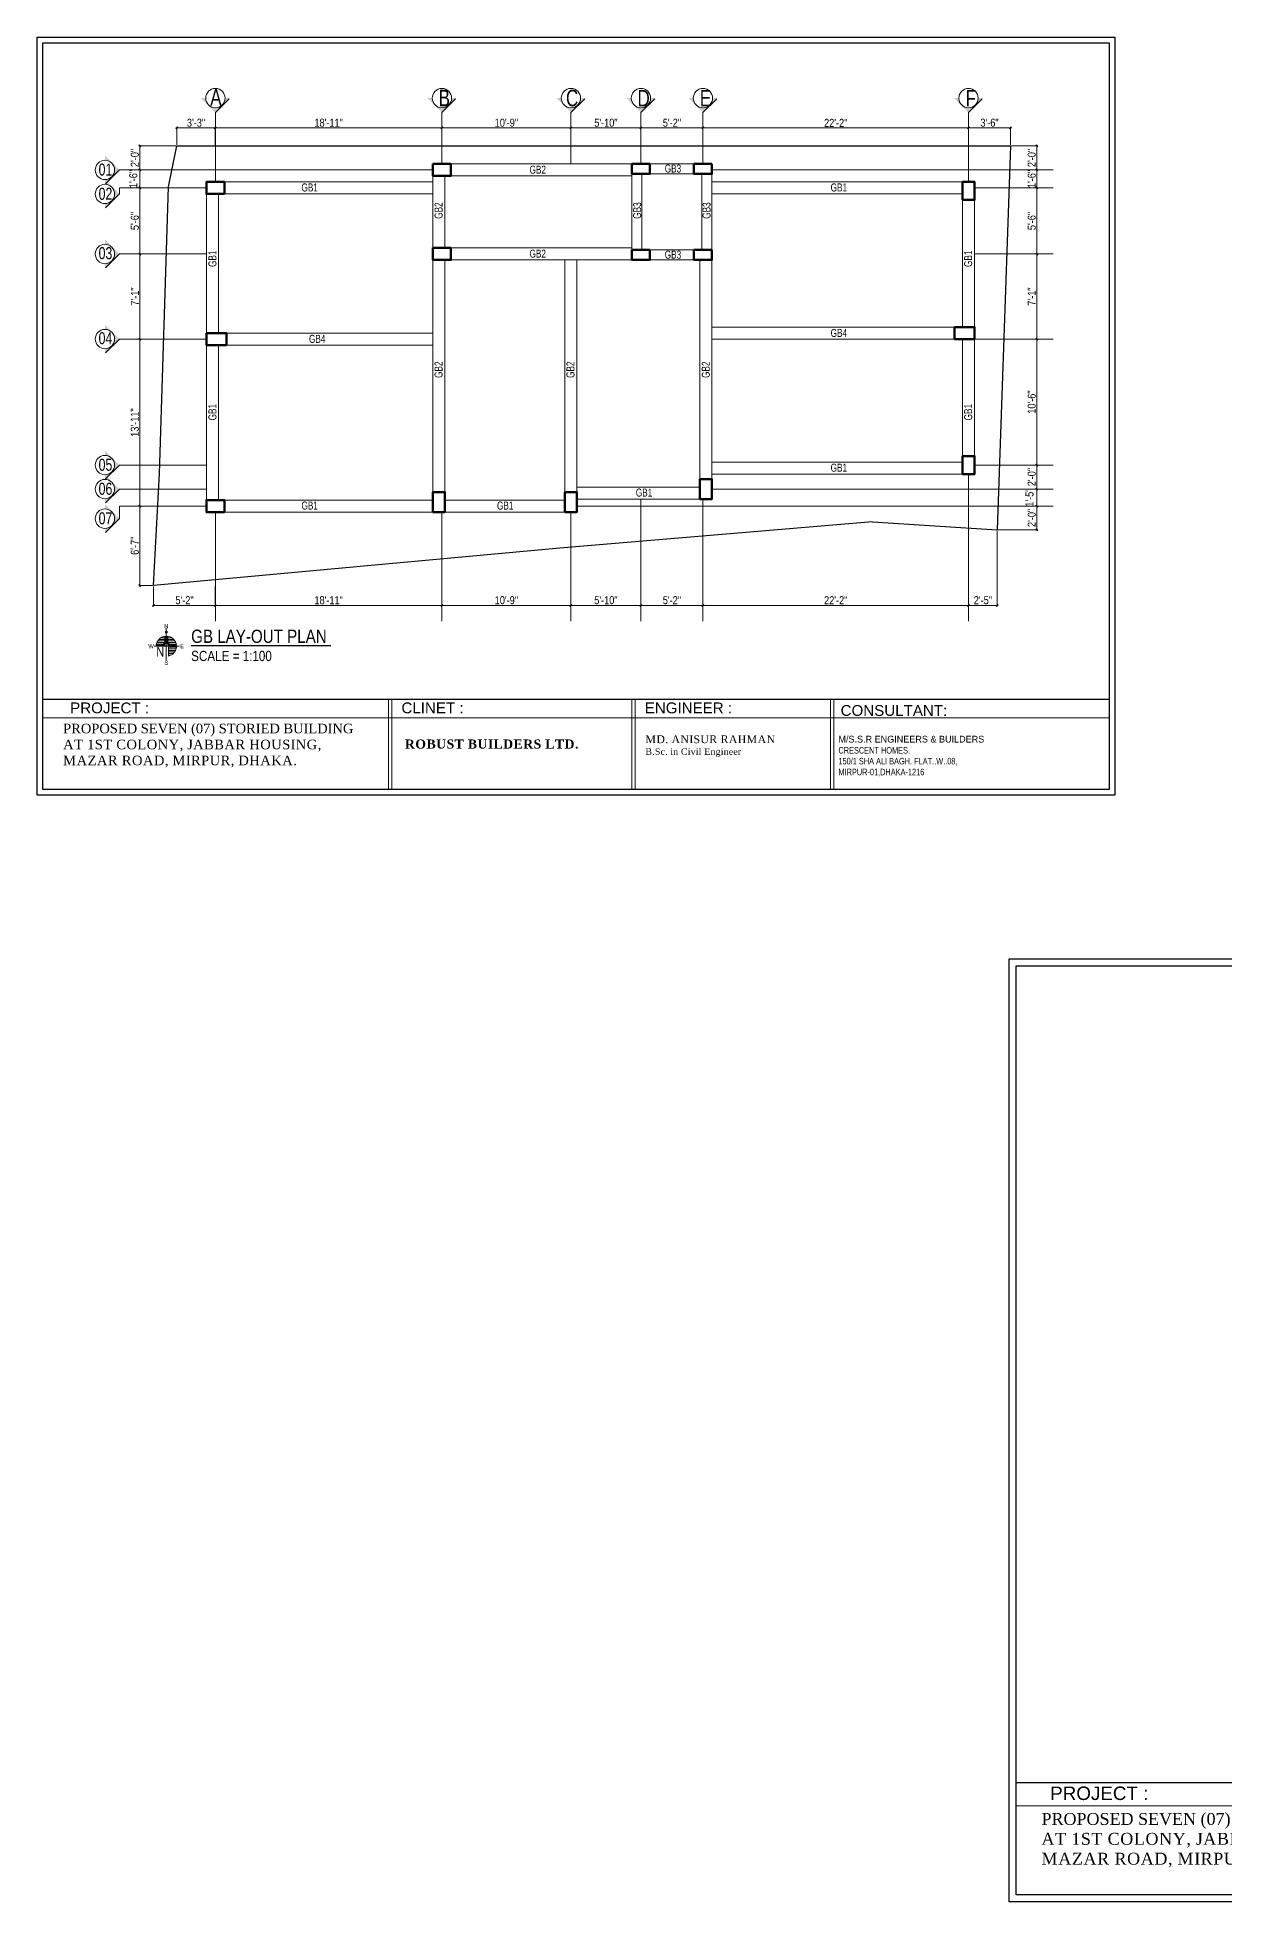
# Model space of a CAD drawing. Extents: x 52891 to 66536, y -48165 to -44533.
# Drawn here: x 59451 to 60638, y -48165 to -46301 of the extents above; entities that cross this region are included whole.
import ezdxf
from ezdxf.enums import TextEntityAlignment as Align

# ---------------------------------------------------------------- set-up
doc = ezdxf.new("R2010")
doc.units = 0
doc.header["$MEASUREMENT"] = 0
doc.header["$PDMODE"] = 3
doc.layers.get('DEFPOINTS').update_dxf_attribs({"lineweight": 13})
for name, color, linetype, lineweight in [('1-TEXT', 212, 'Continuous', 25), ('COLUMN-1', 1, 'Continuous', 50), ('DIMEN', 8, 'Continuous', 13), ('line', 7, 'Continuous', 15), ('NORTH_DER', 7, 'Continuous', 13), ('TEXT', 7, 'Continuous', 13), ('Text1', 7, 'Continuous', 13), ('WALL', 7, 'Continuous', 30)]:
    doc.layers.add(name, color=color, linetype=linetype, lineweight=lineweight)
doc.layers.add('Layer1', color=174, linetype='Continuous')
doc.layers.add('Line-05', color=210, linetype='Continuous')
doc.styles.add('Arial', font='arial.ttf')
doc.styles.add('Dimtext', font='ARIALN.TTF')
doc.styles.add('NEW', font='swissck.ttf')
doc.styles.add('ROMAN_SIMPLEX', font='swisscl.ttf')
doc.styles.get("Standard").update_dxf_attribs({"font": 'arial.ttf', "width": 0.6, "height": 6})
doc.styles.add('STYLE4', font='swissc.ttf')
doc.styles.add('style6', font='swisscl.ttf')
doc.dimstyles.new('Dim4', dxfattribs={"dimtxt": 8, "dimasz": 2, "dimexe": 1, "dimexo": 1, "dimgap": 1, "dimtad": 1, "dimdec": 0, "dimzin": 3, "dimdsep": 46, "dimlunit": 4, "dimtxsty": 'Dimtext', "dimblk": 'OBLIQUE', "dimcen": 2, "dimdle": 1, "dimclrd": 256, "dimclre": 256, "dimclrt": 3, "dimadec": 0, "dimazin": 1, "dimtm": 1e-09, "dimtfac": 1, "dimtdec": 0, "dimtofl": 0, "dimtmove": 2, "dimatfit": 3, "dimldrblk": 'OBLIQUE', "dimfxl": 6, "dimfrac": 2, "dimtolj": 1, "dimtzin": 0, "dimlwd": -1, "dimlwe": -1, "dimarcsym": 0})

# ---------------------------------------------------------------- blocks, each defined once
blk = doc.blocks.new('_Oblique')
at = {"layer": 'WALL', "color": 0, "lineweight": -2}
blk.add_line((-0.5, -0.5), (0.5, 0.5), dxfattribs=at)
blk = doc.blocks.new('*D1735')
at = {"layer": 'DEFPOINTS', "color": 0}
for p in [(59628.8, -46391.8), (59590.2, -46409.9), (59628.8, -46409.9)]:
    blk.add_point(p, dxfattribs=at)
at = {"layer": 'line'}
for p, q in [((59589.2, -46391.8), (59629.8, -46391.8)), ((59590.2, -46408.9), (59590.2, -46390.8)), ((59628.8, -46408.9), (59628.8, -46390.8))]:
    blk.add_line(p, q, dxfattribs=at)
at = {"layer": 'line', "xscale": 2, "yscale": 2, "zscale": 2, "rotation": 180}
blk.add_blockref('_Oblique', (59590.2, -46391.8), dxfattribs=at)
at = {"layer": 'line', "xscale": 2, "yscale": 2, "zscale": 2}
blk.add_blockref('_Oblique', (59628.8, -46391.8), dxfattribs=at)
at = {"layer": 'line', "color": 3, "insert": (59609.5, -46386.7), "char_height": 8, "attachment_point": 5, "style": 'Dimtext'}
blk.add_mtext('\\A1;3\'-3"', dxfattribs=at)
blk = doc.blocks.new('*D1736')
at = {"layer": 'DEFPOINTS', "color": 0}
for p in [(59855.3, -46391.8), (59628.8, -46409.9), (59855.3, -46409.9)]:
    blk.add_point(p, dxfattribs=at)
at = {"layer": 'line'}
for p, q in [((59627.8, -46391.8), (59856.3, -46391.8)), ((59628.8, -46408.9), (59628.8, -46390.8)), ((59855.3, -46408.9), (59855.3, -46390.8))]:
    blk.add_line(p, q, dxfattribs=at)
at = {"layer": 'line', "xscale": 2, "yscale": 2, "zscale": 2, "rotation": 180}
blk.add_blockref('_Oblique', (59628.8, -46391.8), dxfattribs=at)
at = {"layer": 'line', "xscale": 2, "yscale": 2, "zscale": 2}
blk.add_blockref('_Oblique', (59855.3, -46391.8), dxfattribs=at)
at = {"layer": 'line', "color": 3, "insert": (59742.1, -46386.7), "char_height": 8, "attachment_point": 5, "style": 'Dimtext'}
blk.add_mtext('\\A1;18\'-11"', dxfattribs=at)
blk = doc.blocks.new('*D1737')
at = {"layer": 'DEFPOINTS', "color": 0}
for p in [(59984.3, -46391.8), (59855.3, -46409.9), (59984.3, -46409.9)]:
    blk.add_point(p, dxfattribs=at)
at = {"layer": 'line'}
for p, q in [((59854.3, -46391.8), (59985.3, -46391.8)), ((59855.3, -46408.9), (59855.3, -46390.8)), ((59984.3, -46408.9), (59984.3, -46390.8))]:
    blk.add_line(p, q, dxfattribs=at)
at = {"layer": 'line', "xscale": 2, "yscale": 2, "zscale": 2, "rotation": 180}
blk.add_blockref('_Oblique', (59855.3, -46391.8), dxfattribs=at)
at = {"layer": 'line', "xscale": 2, "yscale": 2, "zscale": 2}
blk.add_blockref('_Oblique', (59984.3, -46391.8), dxfattribs=at)
at = {"layer": 'line', "color": 3, "insert": (59919.8, -46386.7), "char_height": 8, "attachment_point": 5, "style": 'Dimtext'}
blk.add_mtext('\\A1;10\'-9"', dxfattribs=at)
blk = doc.blocks.new('*D1738')
at = {"layer": 'DEFPOINTS', "color": 0}
for p in [(60054.3, -46391.8), (59984.3, -46409.9), (60054.3, -46409.9)]:
    blk.add_point(p, dxfattribs=at)
at = {"layer": 'line'}
for p, q in [((59983.3, -46391.8), (60055.3, -46391.8)), ((59984.3, -46408.9), (59984.3, -46390.8)), ((60054.3, -46408.9), (60054.3, -46390.8))]:
    blk.add_line(p, q, dxfattribs=at)
at = {"layer": 'line', "xscale": 2, "yscale": 2, "zscale": 2, "rotation": 180}
blk.add_blockref('_Oblique', (59984.3, -46391.8), dxfattribs=at)
at = {"layer": 'line', "xscale": 2, "yscale": 2, "zscale": 2}
blk.add_blockref('_Oblique', (60054.3, -46391.8), dxfattribs=at)
at = {"layer": 'line', "color": 3, "insert": (60019.3, -46386.7), "char_height": 8, "attachment_point": 5, "style": 'Dimtext'}
blk.add_mtext('\\A1;5\'-10"', dxfattribs=at)
blk = doc.blocks.new('*D1739')
at = {"layer": 'DEFPOINTS', "color": 0}
for p in [(60116.3, -46391.8), (60054.3, -46409.9), (60116.3, -46409.9)]:
    blk.add_point(p, dxfattribs=at)
at = {"layer": 'line'}
for p, q in [((60053.3, -46391.8), (60117.3, -46391.8)), ((60054.3, -46408.9), (60054.3, -46390.8)), ((60116.3, -46408.9), (60116.3, -46390.8))]:
    blk.add_line(p, q, dxfattribs=at)
at = {"layer": 'line', "xscale": 2, "yscale": 2, "zscale": 2, "rotation": 180}
blk.add_blockref('_Oblique', (60054.3, -46391.8), dxfattribs=at)
at = {"layer": 'line', "xscale": 2, "yscale": 2, "zscale": 2}
blk.add_blockref('_Oblique', (60116.3, -46391.8), dxfattribs=at)
at = {"layer": 'line', "color": 3, "insert": (60085.3, -46386.7), "char_height": 8, "attachment_point": 5, "style": 'Dimtext'}
blk.add_mtext('\\A1;5\'-2"', dxfattribs=at)
blk = doc.blocks.new('*D1740')
at = {"layer": 'DEFPOINTS', "color": 0}
for p in [(60381.8, -46391.8), (60116.3, -46409.9), (60381.8, -46409.9)]:
    blk.add_point(p, dxfattribs=at)
at = {"layer": 'line'}
for p, q in [((60115.3, -46391.8), (60382.8, -46391.8)), ((60116.3, -46408.9), (60116.3, -46390.8)), ((60381.8, -46408.9), (60381.8, -46390.8))]:
    blk.add_line(p, q, dxfattribs=at)
at = {"layer": 'line', "xscale": 2, "yscale": 2, "zscale": 2, "rotation": 180}
blk.add_blockref('_Oblique', (60116.3, -46391.8), dxfattribs=at)
at = {"layer": 'line', "xscale": 2, "yscale": 2, "zscale": 2}
blk.add_blockref('_Oblique', (60381.8, -46391.8), dxfattribs=at)
at = {"layer": 'line', "color": 3, "insert": (60249.1, -46386.8), "char_height": 8, "attachment_point": 5, "style": 'Dimtext'}
blk.add_mtext('\\A1;22\'-2"', dxfattribs=at)
blk = doc.blocks.new('*D1741')
at = {"layer": 'DEFPOINTS', "color": 0}
for p in [(60423.8, -46391.8), (60381.8, -46409.9), (60423.8, -46409.9)]:
    blk.add_point(p, dxfattribs=at)
at = {"layer": 'line'}
for p, q in [((60380.8, -46391.8), (60424.8, -46391.8)), ((60381.8, -46408.9), (60381.8, -46390.8)), ((60423.8, -46408.9), (60423.8, -46390.8))]:
    blk.add_line(p, q, dxfattribs=at)
at = {"layer": 'line', "xscale": 2, "yscale": 2, "zscale": 2, "rotation": 180}
blk.add_blockref('_Oblique', (60381.8, -46391.8), dxfattribs=at)
at = {"layer": 'line', "xscale": 2, "yscale": 2, "zscale": 2}
blk.add_blockref('_Oblique', (60423.8, -46391.8), dxfattribs=at)
at = {"layer": 'line', "color": 3, "insert": (60402.8, -46386.7), "char_height": 8, "attachment_point": 5, "style": 'Dimtext'}
blk.add_mtext('\\A1;3\'-6"', dxfattribs=at)
blk = doc.blocks.new('*D1742')
at = {"layer": 'DEFPOINTS', "color": 0}
for p in [(59590.2, -46409.9), (59553.4, -46433.9), (59590.2, -46433.9)]:
    blk.add_point(p, dxfattribs=at)
at = {"layer": 'line'}
for p, q in [((59589.2, -46409.9), (59552.4, -46409.9)), ((59553.4, -46408.9), (59553.4, -46434.9)), ((59589.2, -46433.9), (59552.4, -46433.9))]:
    blk.add_line(p, q, dxfattribs=at)
at = {"layer": 'line', "xscale": 2, "yscale": 2, "zscale": 2}
for p, rotation in [((59553.4, -46409.9), 90), ((59553.4, -46433.9), 270)]:
    blk.add_blockref('_Oblique', p, dxfattribs=dict(at, rotation=rotation))
at = {"layer": 'line', "color": 3, "insert": (59548.3, -46421.9), "char_height": 8, "attachment_point": 5, "rotation": 90, "style": 'Dimtext'}
blk.add_mtext('\\A1;2\'-0"', dxfattribs=at)
blk = doc.blocks.new('*D1743')
at = {"layer": 'DEFPOINTS', "color": 0}
for p in [(59590.2, -46433.9), (59553.4, -46451.9), (59553.4, -46451.9)]:
    blk.add_point(p, dxfattribs=at)
at = {"layer": 'line'}
for p, q in [((59589.2, -46433.9), (59552.4, -46433.9)), ((59553.4, -46432.9), (59553.4, -46452.9))]:
    blk.add_line(p, q, dxfattribs=at)
at = {"layer": 'line', "xscale": 2, "yscale": 2, "zscale": 2}
for p, rotation in [((59553.4, -46433.9), 90), ((59553.4, -46451.9), 270)]:
    blk.add_blockref('_Oblique', p, dxfattribs=dict(at, rotation=rotation))
at = {"layer": 'line', "color": 3, "insert": (59546.8, -46442.9), "char_height": 8, "attachment_point": 5, "rotation": 90, "style": 'Dimtext'}
blk.add_mtext('\\A1;1\'-6"', dxfattribs=at)
blk = doc.blocks.new('*D1744')
at = {"layer": 'DEFPOINTS', "color": 0}
for p in [(59553.4, -46451.9), (59553.4, -46517.9), (59553.4, -46517.9)]:
    blk.add_point(p, dxfattribs=at)
at = {"layer": 'line'}
blk.add_line((59553.4, -46450.9), (59553.4, -46518.9), dxfattribs=at)
at = {"layer": 'line', "xscale": 2, "yscale": 2, "zscale": 2}
for p, rotation in [((59553.4, -46451.9), 90), ((59553.4, -46517.9), 270)]:
    blk.add_blockref('_Oblique', p, dxfattribs=dict(at, rotation=rotation))
at = {"layer": 'line', "color": 3, "insert": (59548.3, -46484.9), "char_height": 8, "attachment_point": 5, "rotation": 90, "style": 'Dimtext'}
blk.add_mtext('\\A1;5\'-6"', dxfattribs=at)
blk = doc.blocks.new('*D1745')
at = {"layer": 'DEFPOINTS', "color": 0}
for p in [(59553.4, -46517.9), (59553.4, -46602.9), (59553.4, -46602.9)]:
    blk.add_point(p, dxfattribs=at)
at = {"layer": 'line'}
blk.add_line((59553.4, -46516.9), (59553.4, -46603.9), dxfattribs=at)
at = {"layer": 'line', "xscale": 2, "yscale": 2, "zscale": 2}
for p, rotation in [((59553.4, -46517.9), 90), ((59553.4, -46602.9), 270)]:
    blk.add_blockref('_Oblique', p, dxfattribs=dict(at, rotation=rotation))
at = {"layer": 'line', "color": 3, "insert": (59548.4, -46560.4), "char_height": 8, "attachment_point": 5, "rotation": 90, "style": 'Dimtext'}
blk.add_mtext('\\A1;7\'-1"', dxfattribs=at)
blk = doc.blocks.new('*D1746')
at = {"layer": 'DEFPOINTS', "color": 0}
for p in [(59553.4, -46602.9), (59553.4, -46769.9), (59571.3, -46769.9)]:
    blk.add_point(p, dxfattribs=at)
at = {"layer": 'line'}
for p, q in [((59553.4, -46601.9), (59553.4, -46770.9)), ((59570.3, -46769.9), (59552.4, -46769.9))]:
    blk.add_line(p, q, dxfattribs=at)
at = {"layer": 'line', "xscale": 2, "yscale": 2, "zscale": 2}
for p, rotation in [((59553.4, -46602.9), 90), ((59553.4, -46769.9), 270)]:
    blk.add_blockref('_Oblique', p, dxfattribs=dict(at, rotation=rotation))
at = {"layer": 'line', "color": 3, "insert": (59548.3, -46686.4), "char_height": 8, "attachment_point": 5, "rotation": 90, "style": 'Dimtext'}
blk.add_mtext('\\A1;13\'-11"', dxfattribs=at)
blk = doc.blocks.new('*D1747')
at = {"layer": 'DEFPOINTS', "color": 0}
for p in [(59571.3, -46769.9), (59553.4, -46849.1), (59567.1, -46849.1)]:
    blk.add_point(p, dxfattribs=at)
at = {"layer": 'line'}
for p, q in [((59570.3, -46769.9), (59552.4, -46769.9)), ((59553.4, -46768.9), (59553.4, -46850.1)), ((59566.1, -46849.1), (59552.4, -46849.1))]:
    blk.add_line(p, q, dxfattribs=at)
at = {"layer": 'line', "xscale": 2, "yscale": 2, "zscale": 2}
for p, rotation in [((59553.4, -46769.9), 90), ((59553.4, -46849.1), 270)]:
    blk.add_blockref('_Oblique', p, dxfattribs=dict(at, rotation=rotation))
at = {"layer": 'line', "color": 3, "insert": (59548.3, -46809.5), "char_height": 8, "attachment_point": 5, "rotation": 90, "style": 'Dimtext'}
blk.add_mtext('\\A1;6\'-7"', dxfattribs=at)
blk = doc.blocks.new('*D1748')
at = {"layer": 'DEFPOINTS', "color": 0}
for p in [(59567.1, -46849.1), (59628.8, -46849.1), (59628.8, -46869.1)]:
    blk.add_point(p, dxfattribs=at)
at = {"layer": 'line'}
for p, q in [((59567.1, -46850.1), (59567.1, -46870.1)), ((59628.8, -46850.1), (59628.8, -46870.1)), ((59566.1, -46869.1), (59629.8, -46869.1))]:
    blk.add_line(p, q, dxfattribs=at)
at = {"layer": 'line', "xscale": 2, "yscale": 2, "zscale": 2, "rotation": 180}
blk.add_blockref('_Oblique', (59567.1, -46869.1), dxfattribs=at)
at = {"layer": 'line', "xscale": 2, "yscale": 2, "zscale": 2}
blk.add_blockref('_Oblique', (59628.8, -46869.1), dxfattribs=at)
at = {"layer": 'line', "color": 3, "insert": (59598, -46864), "char_height": 8, "attachment_point": 5, "style": 'Dimtext'}
blk.add_mtext('\\A1;5\'-2"', dxfattribs=at)
blk = doc.blocks.new('*D1749')
at = {"layer": 'DEFPOINTS', "color": 0}
for p in [(59628.8, -46849.1), (59855.3, -46869.1), (59855.3, -46869.1)]:
    blk.add_point(p, dxfattribs=at)
at = {"layer": 'line'}
for p, q in [((59628.8, -46850.1), (59628.8, -46870.1)), ((59627.8, -46869.1), (59856.3, -46869.1))]:
    blk.add_line(p, q, dxfattribs=at)
at = {"layer": 'line', "xscale": 2, "yscale": 2, "zscale": 2, "rotation": 180}
blk.add_blockref('_Oblique', (59628.8, -46869.1), dxfattribs=at)
at = {"layer": 'line', "xscale": 2, "yscale": 2, "zscale": 2}
blk.add_blockref('_Oblique', (59855.3, -46869.1), dxfattribs=at)
at = {"layer": 'line', "color": 3, "insert": (59742.1, -46864), "char_height": 8, "attachment_point": 5, "style": 'Dimtext'}
blk.add_mtext('\\A1;18\'-11"', dxfattribs=at)
blk = doc.blocks.new('*D1750')
at = {"layer": 'DEFPOINTS', "color": 0}
for p in [(59855.3, -46869.1), (59984.3, -46869.1), (59984.3, -46869.1)]:
    blk.add_point(p, dxfattribs=at)
at = {"layer": 'line'}
blk.add_line((59854.3, -46869.1), (59985.3, -46869.1), dxfattribs=at)
at = {"layer": 'line', "xscale": 2, "yscale": 2, "zscale": 2, "rotation": 180}
blk.add_blockref('_Oblique', (59855.3, -46869.1), dxfattribs=at)
at = {"layer": 'line', "xscale": 2, "yscale": 2, "zscale": 2}
blk.add_blockref('_Oblique', (59984.3, -46869.1), dxfattribs=at)
at = {"layer": 'line', "color": 3, "insert": (59919.8, -46864), "char_height": 8, "attachment_point": 5, "style": 'Dimtext'}
blk.add_mtext('\\A1;10\'-9"', dxfattribs=at)
blk = doc.blocks.new('*D1751')
at = {"layer": 'DEFPOINTS', "color": 0}
for p in [(59984.3, -46869.1), (60054.3, -46869.1), (60054.3, -46869.1)]:
    blk.add_point(p, dxfattribs=at)
at = {"layer": 'line'}
blk.add_line((59983.3, -46869.1), (60055.3, -46869.1), dxfattribs=at)
at = {"layer": 'line', "xscale": 2, "yscale": 2, "zscale": 2, "rotation": 180}
blk.add_blockref('_Oblique', (59984.3, -46869.1), dxfattribs=at)
at = {"layer": 'line', "xscale": 2, "yscale": 2, "zscale": 2}
blk.add_blockref('_Oblique', (60054.3, -46869.1), dxfattribs=at)
at = {"layer": 'line', "color": 3, "insert": (60019.3, -46864), "char_height": 8, "attachment_point": 5, "style": 'Dimtext'}
blk.add_mtext('\\A1;5\'-10"', dxfattribs=at)
blk = doc.blocks.new('*D1752')
at = {"layer": 'DEFPOINTS', "color": 0}
for p in [(60054.3, -46869.1), (60116.3, -46869.1), (60116.3, -46869.1)]:
    blk.add_point(p, dxfattribs=at)
at = {"layer": 'line'}
blk.add_line((60053.3, -46869.1), (60117.3, -46869.1), dxfattribs=at)
at = {"layer": 'line', "xscale": 2, "yscale": 2, "zscale": 2, "rotation": 180}
blk.add_blockref('_Oblique', (60054.3, -46869.1), dxfattribs=at)
at = {"layer": 'line', "xscale": 2, "yscale": 2, "zscale": 2}
blk.add_blockref('_Oblique', (60116.3, -46869.1), dxfattribs=at)
at = {"layer": 'line', "color": 3, "insert": (60085.3, -46864), "char_height": 8, "attachment_point": 5, "style": 'Dimtext'}
blk.add_mtext('\\A1;5\'-2"', dxfattribs=at)
blk = doc.blocks.new('*D1753')
at = {"layer": 'DEFPOINTS', "color": 0}
for p in [(60116.3, -46869.1), (60381.8, -46869.1), (60381.8, -46869.1)]:
    blk.add_point(p, dxfattribs=at)
at = {"layer": 'line'}
blk.add_line((60115.3, -46869.1), (60382.8, -46869.1), dxfattribs=at)
at = {"layer": 'line', "xscale": 2, "yscale": 2, "zscale": 2, "rotation": 180}
blk.add_blockref('_Oblique', (60116.3, -46869.1), dxfattribs=at)
at = {"layer": 'line', "xscale": 2, "yscale": 2, "zscale": 2}
blk.add_blockref('_Oblique', (60381.8, -46869.1), dxfattribs=at)
at = {"layer": 'line', "color": 3, "insert": (60249.1, -46864), "char_height": 8, "attachment_point": 5, "style": 'Dimtext'}
blk.add_mtext('\\A1;22\'-2"', dxfattribs=at)
blk = doc.blocks.new('*D1754')
at = {"layer": 'DEFPOINTS', "color": 0}
for p in [(60410.6, -46793.6), (60381.8, -46869.1), (60410.6, -46869.1)]:
    blk.add_point(p, dxfattribs=at)
at = {"layer": 'line'}
for p, q in [((60410.6, -46794.6), (60410.6, -46870.1)), ((60380.8, -46869.1), (60411.6, -46869.1))]:
    blk.add_line(p, q, dxfattribs=at)
at = {"layer": 'line', "xscale": 2, "yscale": 2, "zscale": 2, "rotation": 180}
blk.add_blockref('_Oblique', (60381.8, -46869.1), dxfattribs=at)
at = {"layer": 'line', "xscale": 2, "yscale": 2, "zscale": 2}
blk.add_blockref('_Oblique', (60410.6, -46869.1), dxfattribs=at)
at = {"layer": 'line', "color": 3, "insert": (60396.2, -46864), "char_height": 8, "attachment_point": 5, "style": 'Dimtext'}
blk.add_mtext('\\A1;2\'-5"', dxfattribs=at)
blk = doc.blocks.new('*D1755')
at = {"layer": 'DEFPOINTS', "color": 0}
for p in [(60423.8, -46409.9), (60423.8, -46433.9), (60450.1, -46433.9)]:
    blk.add_point(p, dxfattribs=at)
at = {"layer": 'line'}
for p, q in [((60424.8, -46409.9), (60451.1, -46409.9)), ((60450.1, -46408.9), (60450.1, -46434.9)), ((60424.8, -46433.9), (60451.1, -46433.9))]:
    blk.add_line(p, q, dxfattribs=at)
at = {"layer": 'line', "xscale": 2, "yscale": 2, "zscale": 2}
for p, rotation in [((60450.1, -46409.9), 90), ((60450.1, -46433.9), 270)]:
    blk.add_blockref('_Oblique', p, dxfattribs=dict(at, rotation=rotation))
at = {"layer": 'line', "color": 3, "insert": (60445, -46421.9), "char_height": 8, "attachment_point": 5, "rotation": 90, "style": 'Dimtext'}
blk.add_mtext('\\A1;2\'-0"', dxfattribs=at)
blk = doc.blocks.new('*D1756')
at = {"layer": 'DEFPOINTS', "color": 0}
for p in [(60423.8, -46433.9), (60450.1, -46451.9), (60450.1, -46451.9)]:
    blk.add_point(p, dxfattribs=at)
at = {"layer": 'line'}
for p, q in [((60424.8, -46433.9), (60451.1, -46433.9)), ((60450.1, -46432.9), (60450.1, -46452.9))]:
    blk.add_line(p, q, dxfattribs=at)
at = {"layer": 'line', "xscale": 2, "yscale": 2, "zscale": 2}
for p, rotation in [((60450.1, -46433.9), 90), ((60450.1, -46451.9), 270)]:
    blk.add_blockref('_Oblique', p, dxfattribs=dict(at, rotation=rotation))
at = {"layer": 'line', "color": 3, "insert": (60445, -46442.9), "char_height": 8, "attachment_point": 5, "rotation": 90, "style": 'Dimtext'}
blk.add_mtext('\\A1;1\'-6"', dxfattribs=at)
blk = doc.blocks.new('*D1757')
at = {"layer": 'DEFPOINTS', "color": 0}
for p in [(60450.1, -46451.9), (60450.1, -46517.9), (60450.1, -46517.9)]:
    blk.add_point(p, dxfattribs=at)
at = {"layer": 'line'}
blk.add_line((60450.1, -46450.9), (60450.1, -46518.9), dxfattribs=at)
at = {"layer": 'line', "xscale": 2, "yscale": 2, "zscale": 2}
for p, rotation in [((60450.1, -46451.9), 90), ((60450.1, -46517.9), 270)]:
    blk.add_blockref('_Oblique', p, dxfattribs=dict(at, rotation=rotation))
at = {"layer": 'line', "color": 3, "insert": (60445, -46484.9), "char_height": 8, "attachment_point": 5, "rotation": 90, "style": 'Dimtext'}
blk.add_mtext('\\A1;5\'-6"', dxfattribs=at)
blk = doc.blocks.new('*D1758')
at = {"layer": 'DEFPOINTS', "color": 0}
for p in [(60450.1, -46517.9), (60450.1, -46602.9), (60450.1, -46602.9)]:
    blk.add_point(p, dxfattribs=at)
at = {"layer": 'line'}
blk.add_line((60450.1, -46516.9), (60450.1, -46603.9), dxfattribs=at)
at = {"layer": 'line', "xscale": 2, "yscale": 2, "zscale": 2}
for p, rotation in [((60450.1, -46517.9), 90), ((60450.1, -46602.9), 270)]:
    blk.add_blockref('_Oblique', p, dxfattribs=dict(at, rotation=rotation))
at = {"layer": 'line', "color": 3, "insert": (60445, -46560.4), "char_height": 8, "attachment_point": 5, "rotation": 90, "style": 'Dimtext'}
blk.add_mtext('\\A1;7\'-1"', dxfattribs=at)
blk = doc.blocks.new('*D1759')
at = {"layer": 'DEFPOINTS', "color": 0}
for p in [(60450.1, -46602.9), (60450.1, -46728.9), (60450.1, -46728.9)]:
    blk.add_point(p, dxfattribs=at)
at = {"layer": 'line'}
blk.add_line((60450.1, -46601.9), (60450.1, -46729.9), dxfattribs=at)
at = {"layer": 'line', "xscale": 2, "yscale": 2, "zscale": 2}
for p, rotation in [((60450.1, -46602.9), 90), ((60450.1, -46728.9), 270)]:
    blk.add_blockref('_Oblique', p, dxfattribs=dict(at, rotation=rotation))
at = {"layer": 'line', "color": 3, "insert": (60445, -46665.9), "char_height": 8, "attachment_point": 5, "rotation": 90, "style": 'Dimtext'}
blk.add_mtext('\\A1;10\'-6"', dxfattribs=at)
blk = doc.blocks.new('*D1760')
at = {"layer": 'DEFPOINTS', "color": 0}
for p in [(60450.1, -46728.9), (60450.1, -46752.9), (60450.1, -46752.9)]:
    blk.add_point(p, dxfattribs=at)
at = {"layer": 'line'}
blk.add_line((60450.1, -46727.9), (60450.1, -46753.9), dxfattribs=at)
at = {"layer": 'line', "xscale": 2, "yscale": 2, "zscale": 2}
for p, rotation in [((60450.1, -46728.9), 90), ((60450.1, -46752.9), 270)]:
    blk.add_blockref('_Oblique', p, dxfattribs=dict(at, rotation=rotation))
at = {"layer": 'line', "color": 3, "insert": (60445, -46740.9), "char_height": 8, "attachment_point": 5, "rotation": 90, "style": 'Dimtext'}
blk.add_mtext('\\A1;2\'-0"', dxfattribs=at)
blk = doc.blocks.new('*D1761')
at = {"layer": 'DEFPOINTS', "color": 0}
for p in [(60450.1, -46752.9), (60450.1, -46769.9), (60450.1, -46769.9)]:
    blk.add_point(p, dxfattribs=at)
at = {"layer": 'line'}
blk.add_line((60450.1, -46751.9), (60450.1, -46770.9), dxfattribs=at)
at = {"layer": 'line', "xscale": 2, "yscale": 2, "zscale": 2}
for p, rotation in [((60450.1, -46752.9), 90), ((60450.1, -46769.9), 270)]:
    blk.add_blockref('_Oblique', p, dxfattribs=dict(at, rotation=rotation))
at = {"layer": 'line', "color": 3, "insert": (60442.8, -46761.4), "char_height": 8, "attachment_point": 5, "rotation": 90, "style": 'Dimtext'}
blk.add_mtext('\\A1;1\'-5"', dxfattribs=at)
blk = doc.blocks.new('*D1762')
at = {"layer": 'DEFPOINTS', "color": 0}
for p in [(60450.1, -46769.9), (60410.6, -46793.6), (60450.1, -46793.6)]:
    blk.add_point(p, dxfattribs=at)
at = {"layer": 'line'}
for p, q in [((60450.1, -46768.9), (60450.1, -46794.6)), ((60411.6, -46793.6), (60451.1, -46793.6))]:
    blk.add_line(p, q, dxfattribs=at)
at = {"layer": 'line', "xscale": 2, "yscale": 2, "zscale": 2}
for p, rotation in [((60450.1, -46769.9), 90), ((60450.1, -46793.6), 270)]:
    blk.add_blockref('_Oblique', p, dxfattribs=dict(at, rotation=rotation))
at = {"layer": 'line', "color": 3, "insert": (60445, -46781.7), "char_height": 8, "attachment_point": 5, "rotation": 90, "style": 'Dimtext'}
blk.add_mtext('\\A1;2\'-0"', dxfattribs=at)
blk = doc.blocks.new('L')
at = {"layer": 'Layer1', "color": 0}
blk.add_line((0, 65.6), (-777.9, 65.6), dxfattribs=at)
at = {"layer": 'Layer1', "color": 4}
blk.add_lwpolyline([(-782, 548.6), (4.1, 548.6), (4.1, -4.1), (-782, -4.1)], close=True, dxfattribs=at)
at = {"layer": 'Layer1', "color": 1}
blk.add_lwpolyline([(-777.9, 544.5), (0, 544.5), (0, 0), (-777.9, 0)], close=True, dxfattribs=at)
at = {"layer": 'TEXT', "color": 0}
for p, q in [((0, 65.6), (-777.9, 65.6)), ((-525.7, 0.3), (-525.7, 65.6)), ((-523.4, 0.3), (-523.4, 65.6)), ((-348.2, 0.3), (-348.2, 65.6)), ((-345.9, 0.3), (-345.9, 65.6)), ((-203.2, 0.3), (-203.2, 65.6)), ((-200.8, 0.3), (-200.8, 65.6)), ((-777.9, 52.1), (0, 52.1))]:
    blk.add_line(p, q, dxfattribs=at)
at = {"layer": 'TEXT', "color": 4, "lineweight": 13, "char_height": 7.89, "attachment_point": 1, "style": 'Arial'}
for s, insert in [('PROJECT :', (-758, 63.4)), ('CLINET :', (-516.3, 63.4)), ('ENGINEER :', (-338.8, 63.4))]:
    blk.add_mtext(s, dxfattribs=dict(at, insert=insert))
at = {"layer": 'TEXT', "color": 4, "lineweight": 13, "insert": (-195.9, 61.5), "char_height": 7.894, "attachment_point": 1, "line_spacing_factor": 1.5, "style": 'Arial'}
blk.add_mtext('CONSULTANT:', dxfattribs=at)
at = {"layer": 'TEXT', "color": 3, "lineweight": 13, "attachment_point": 1, "style": 'Arial'}
for s, insert, char_height, width in [('\\pt139.4;{\\fTimes New Roman|b1|i0|c0|p18;\\T1.05;\\C5;ROBUST BUILDERS LTD.}', (-513.8, 36.4), 6.64, 133.245), ('{\\fTimes New Roman|b0|i0|c0|p18;\\T1.05;MD. ANISUR RAHMAN\\P\\H0.8344x;B.Sc. in Civil Engineer}', (-338.3, 39.4), 5.683, 108.386)]:
    blk.add_mtext(s, dxfattribs=dict(at, insert=insert, char_height=char_height, width=width))
at = {"layer": 'TEXT', "color": 4, "insert": (-197.5, 39.1), "char_height": 4.8928, "attachment_point": 1, "style": 'Arial'}
blk.add_mtext('\\pt1.131;{\\fBankGothic Lt BT|b0|i0|c0|p34;\\H1.009x;\\C96;M/S.S.R ENGINEERS & BUILDERS\\fSwis721 LtCn BT|b0|i0|c0|p34;\\H0.6676x;\\C1;\\P\\H1.439x;\\C5;CRESCENT HOMES.\\P150/1 SHA ALI BAGH. FLAT..W..08,\\PMIRPUR-01,DHAKA-1216}', dxfattribs=at)
at = {"layer": 'WALL', "color": 4, "linetype": 'ByBlock', "lineweight": 25, "insert": (-763.1, 47.9), "char_height": 6.99, "width": 217.699, "attachment_point": 1}
blk.add_mtext('{\\fTimes New Roman|b0|i0|c0|p18;\\W1;\\C144;PROPOSED SEVEN (07) STORIED BUILDING\\P\\T1.05;AT 1ST COLONY, JABBAR HOUSING, MAZAR ROAD, MIRPUR, DHAKA.}', dxfattribs=at)

msp = doc.modelspace()

# ---------------------------------------------------------------- hatches: boundary and pattern name
at = {"layer": 'line', "linetype": 'Continuous', "ltscale": 10}
h = msp.add_hatch(color=7, dxfattribs=at)
h.paths.add_polyline_path([(59628.84, -46376.46), (59628.84, -46371.71, 0.4142136), (59638.51, -46362.04), (59643.26, -46362.04)])
h.paths.add_polyline_path([(59628.84, -46376.46), (59614.42, -46362.04), (59619.17, -46362.04, 0.4142136), (59628.84, -46371.71)])
h = msp.add_hatch(color=7, dxfattribs=at)
h.paths.add_polyline_path([(59855.34, -46376.46), (59855.34, -46371.71, 0.4142136), (59865.01, -46362.04), (59869.76, -46362.04)])
h.paths.add_polyline_path([(59855.34, -46376.46), (59840.92, -46362.04), (59845.67, -46362.04, 0.4142136), (59855.34, -46371.71)])
h = msp.add_hatch(color=7, dxfattribs=at)
h.paths.add_polyline_path([(59984.34, -46376.46), (59984.34, -46371.71, 0.4142136), (59994.01, -46362.04), (59998.76, -46362.04)])
h.paths.add_polyline_path([(59984.34, -46376.46), (59969.92, -46362.04), (59974.67, -46362.04, 0.4142136), (59984.34, -46371.71)])
h = msp.add_hatch(color=7, dxfattribs=at)
h.paths.add_polyline_path([(60054.34, -46376.46), (60054.34, -46371.71, 0.4142136), (60064.01, -46362.04), (60068.76, -46362.04)])
h.paths.add_polyline_path([(60054.34, -46376.46), (60039.92, -46362.04), (60044.67, -46362.04, 0.4142136), (60054.34, -46371.71)])
h = msp.add_hatch(color=7, dxfattribs=at)
h.paths.add_polyline_path([(60116.34, -46376.46), (60116.34, -46371.71, 0.4142136), (60126.01, -46362.04), (60130.76, -46362.04)])
h.paths.add_polyline_path([(60116.34, -46376.46), (60101.92, -46362.04), (60106.67, -46362.04, 0.4142136), (60116.34, -46371.71)])
h = msp.add_hatch(color=7, dxfattribs=at)
h.paths.add_polyline_path([(60381.84, -46376.46), (60381.84, -46371.71, 0.4142136), (60391.51, -46362.04), (60396.26, -46362.04)])
h.paths.add_polyline_path([(60381.84, -46376.46), (60367.42, -46362.04), (60372.17, -46362.04, 0.4142136), (60381.84, -46371.71)])
h = msp.add_hatch(color=7, dxfattribs=at)
h.paths.add_polyline_path([(59532.83, -46433.88), (59528.08, -46433.88, -0.4142136), (59518.41, -46443.56), (59518.41, -46448.3)])
h.paths.add_polyline_path([(59532.83, -46433.88), (59518.41, -46419.46), (59518.41, -46424.21, -0.4142136), (59528.08, -46433.88)])
h = msp.add_hatch(color=7, dxfattribs=at)
h.paths.add_polyline_path([(59532.83, -46457.88), (59528.08, -46457.88, -0.4142136), (59518.41, -46467.56), (59518.41, -46472.3)])
h.paths.add_polyline_path([(59532.83, -46457.88), (59518.41, -46443.46), (59518.41, -46448.21, -0.4142136), (59528.08, -46457.88)])
h = msp.add_hatch(color=7, dxfattribs=at)
h.paths.add_polyline_path([(59532.83, -46517.88), (59528.08, -46517.88, -0.4142136), (59518.41, -46527.56), (59518.41, -46532.3)])
h.paths.add_polyline_path([(59532.83, -46517.88), (59518.41, -46503.46), (59518.41, -46508.21, -0.4142136), (59528.08, -46517.88)])
h = msp.add_hatch(color=7, dxfattribs=at)
h.paths.add_polyline_path([(59532.83, -46602.88), (59528.08, -46602.88, -0.4142136), (59518.41, -46612.56), (59518.41, -46617.3)])
h.paths.add_polyline_path([(59532.83, -46602.88), (59518.41, -46588.46), (59518.41, -46593.21, -0.4142136), (59528.08, -46602.88)])
h = msp.add_hatch(color=7, dxfattribs=at)
h.paths.add_polyline_path([(59532.83, -46728.88), (59528.08, -46728.88, -0.4142136), (59518.41, -46738.56), (59518.41, -46743.3)])
h.paths.add_polyline_path([(59532.83, -46728.88), (59518.41, -46714.46), (59518.41, -46719.21, -0.4142136), (59528.08, -46728.88)])
h = msp.add_hatch(color=7, dxfattribs=at)
h.paths.add_polyline_path([(59532.83, -46752.88), (59528.08, -46752.88, -0.4142136), (59518.41, -46762.56), (59518.41, -46767.3)])
h.paths.add_polyline_path([(59532.83, -46752.88), (59518.41, -46738.46), (59518.41, -46743.21, -0.4142136), (59528.08, -46752.88)])
h = msp.add_hatch(color=7, dxfattribs=at)
h.paths.add_polyline_path([(59532.83, -46782.45), (59528.08, -46782.45, -0.4142136), (59518.41, -46792.12), (59518.41, -46796.87)])
h.paths.add_polyline_path([(59532.83, -46782.45), (59518.41, -46768.03), (59518.41, -46772.78, -0.4142136), (59528.08, -46782.45)])
at = {"layer": 'NORTH_DER'}
h = msp.add_hatch(dxfattribs=at)
h.set_pattern_fill('_USER', color=256, scale=1.571076, angle=1800, style=0, pattern_type=0)
h.set_pattern_definition([(360, (56963.6633, -47804.9433), (1e-13, 1.5710756), [])])
h.paths.add_polyline_path([(59578.42, -46899.99, 0.3473795), (59569.8, -46909), (59575.73, -46909), (59578.42, -46906.31)])
h.paths.add_polyline_path([(59583.89, -46909), (59589.82, -46909, 0.3473795), (59581.2, -46899.99), (59581.2, -46906.31)])
h.paths.add_polyline_path([(59581.86, -46910.9), (59581.86, -46919.8, 0.328937), (59589.82, -46910.9)])

# ---------------------------------------------------------------- linework, layer by layer
at = {"layer": 'COLUMN-1'}
for points in [[(59846.34, -46427.88), (59846.34, -46439.88), (59864.34, -46439.88), (59864.34, -46427.88)], [(60063.34, -46427.88), (60045.34, -46427.88), (60045.34, -46427.88), (60045.34, -46427.88), (60045.34, -46437.88), (60063.34, -46437.88)], [(60125.34, -46427.88), (60107.34, -46427.88), (60107.34, -46427.88), (60107.34, -46427.88), (60107.34, -46437.88), (60125.34, -46437.88)], [(59637.84, -46457.88), (59637.84, -46445.88), (59619.84, -46445.88), (59619.84, -46457.88)], [(60375.84, -46463.88), (60387.84, -46463.88), (60387.84, -46445.88), (60375.84, -46445.88)], [(59846.34, -46511.88), (59846.34, -46523.88), (59864.34, -46523.88), (59864.34, -46511.88)], [(60063.34, -46513.88), (60045.34, -46513.88), (60045.34, -46513.88), (60045.34, -46513.88), (60045.34, -46523.88), (60063.34, -46523.88)], [(60125.34, -46513.88), (60107.34, -46513.88), (60107.34, -46513.88), (60107.34, -46513.88), (60107.34, -46523.88), (60125.34, -46523.88)], [(60367.84, -46590.88), (60367.84, -46602.88), (60387.84, -46602.88), (60387.84, -46590.88)], [(59619.84, -46596.88), (59619.84, -46608.88), (59639.84, -46608.88), (59639.84, -46596.88)], [(60375.84, -46737.88), (60387.84, -46737.88), (60387.84, -46719.88), (60375.84, -46719.88)], [(59846.34, -46775.88), (59858.34, -46775.88), (59858.34, -46755.88), (59846.34, -46755.88)], [(59978.34, -46775.88), (59990.34, -46775.88), (59990.34, -46755.88), (59978.34, -46755.88)], [(60113.34, -46762.88), (60125.34, -46762.88), (60125.34, -46742.88), (60113.34, -46742.88)], [(59637.84, -46775.88), (59637.84, -46763.88), (59619.84, -46763.88), (59619.84, -46775.88)]]:
    msp.add_lwpolyline(points, close=True, dxfattribs=at)
at = {"layer": 'DIMEN'}
for p, q in [((59628.84, -46376.46), (59628.84, -46445.88)), ((59855.34, -46376.46), (59855.34, -46427.88)), ((59984.34, -46376.46), (59984.34, -46427.88)), ((60054.34, -46376.46), (60054.34, -46427.88)), ((60116.34, -46376.46), (60116.34, -46427.88)), ((60381.84, -46376.46), (60381.84, -46445.88)), ((59532.83, -46433.88), (59846.34, -46433.88)), ((60125.34, -46433.88), (60466.44, -46433.88)), ((59532.83, -46451.88), (59619.84, -46451.88)), ((59532.83, -46451.88), (59532.83, -46457.88)), ((60387.84, -46451.88), (60466.44, -46451.88)), ((59532.83, -46517.88), (59619.84, -46517.88)), ((60387.84, -46517.88), (60466.44, -46517.88)), ((59532.83, -46602.88), (59619.84, -46602.88)), ((60387.84, -46602.88), (60466.44, -46602.88)), ((59532.83, -46728.88), (59619.84, -46728.88)), ((60381.84, -46737.88), (60381.84, -46884.98)), ((60387.84, -46728.88), (60466.44, -46728.88)), ((59532.83, -46752.88), (59619.84, -46752.88)), ((60125.34, -46752.88), (60466.44, -46752.88)), ((59532.83, -46769.88), (59619.84, -46769.88)), ((59532.83, -46769.88), (59532.83, -46782.45)), ((59628.84, -46775.88), (59628.84, -46884.98)), ((59855.34, -46775.88), (59855.34, -46884.98)), ((59984.34, -46775.88), (59984.34, -46884.98)), ((59990.34, -46769.88), (60466.44, -46769.88)), ((60054.34, -46762.88), (60054.34, -46884.98)), ((60116.34, -46762.88), (60116.34, -46884.98))]:
    msp.add_line(p, q, dxfattribs=at)
at = {"layer": 'line', "color": 7, "linetype": 'Continuous', "ltscale": 10}
for p, q in [((59642.57, -46362.73), (59628.84, -46376.46)), ((59869.07, -46362.73), (59855.34, -46376.46)), ((59998.07, -46362.73), (59984.34, -46376.46)), ((60068.07, -46362.73), (60054.34, -46376.46)), ((60130.07, -46362.73), (60116.34, -46376.46)), ((60395.57, -46362.73), (60381.84, -46376.46)), ((59519.09, -46447.62), (59532.83, -46433.88)), ((59519.09, -46471.62), (59532.83, -46457.88)), ((59519.09, -46531.62), (59532.83, -46517.88)), ((59519.09, -46616.62), (59532.83, -46602.88)), ((59519.09, -46742.62), (59532.83, -46728.88)), ((59519.09, -46766.62), (59532.83, -46752.88)), ((59519.09, -46796.19), (59532.83, -46782.45))]:
    msp.add_line(p, q, dxfattribs=at)
at = {"layer": 'line', "color": 7, "linetype": 'Continuous', "lineweight": 20, "ltscale": 10}
for centre in [(59628.84, -46362.04), (59855.34, -46362.04), (59984.34, -46362.04), (60054.34, -46362.04), (60116.34, -46362.04), (60381.84, -46362.04), (59518.41, -46433.88), (59518.41, -46457.88), (59518.41, -46517.88), (59518.41, -46602.88), (59518.41, -46728.88), (59518.41, -46752.88), (59518.41, -46782.45)]:
    msp.add_circle(centre, 9.67, dxfattribs=at)
at = {"layer": 'Line-05', "lineweight": 20}
for p, q in [((59846.34, -46439.88), (59846.34, -46511.88)), ((59858.34, -46439.88), (59858.34, -46511.88)), ((59864.34, -46427.88), (60045.34, -46427.88)), ((59864.34, -46439.88), (60045.34, -46439.88)), ((60045.34, -46437.88), (60045.34, -46513.88)), ((60055.34, -46437.88), (60055.34, -46513.88)), ((60063.34, -46427.88), (60107.34, -46427.88)), ((60107.34, -46437.88), (60063.34, -46437.88)), ((60115.34, -46437.88), (60115.34, -46513.88)), ((60125.34, -46437.88), (60125.34, -46513.88)), ((59619.84, -46457.88), (59619.84, -46596.88)), ((59631.84, -46457.88), (59631.84, -46596.88)), ((59637.84, -46445.88), (59846.34, -46445.88)), ((59637.84, -46457.88), (59846.34, -46457.88)), ((60375.84, -46445.88), (60125.34, -46445.88)), ((60375.84, -46457.88), (60125.34, -46457.88)), ((60375.84, -46463.88), (60375.84, -46590.88)), ((60387.84, -46463.88), (60387.84, -46590.88)), ((59864.34, -46511.88), (60045.34, -46511.88)), ((60107.34, -46513.88), (60063.34, -46513.88)), ((59846.34, -46755.88), (59846.34, -46523.88)), ((59858.34, -46755.88), (59858.34, -46523.88)), ((59864.34, -46523.88), (60045.34, -46523.88)), ((59978.34, -46755.88), (59978.34, -46523.88)), ((59990.34, -46755.88), (59990.34, -46523.88)), ((60107.34, -46523.88), (60063.34, -46523.88)), ((60113.34, -46742.88), (60113.34, -46523.88)), ((60125.34, -46742.88), (60125.34, -46523.88)), ((60367.84, -46590.88), (60125.34, -46590.88)), ((59619.84, -46608.88), (59619.84, -46763.88)), ((59631.84, -46608.88), (59631.84, -46763.88)), ((59639.84, -46596.88), (59846.34, -46596.88)), ((59639.84, -46608.88), (59846.34, -46608.88)), ((60367.84, -46602.88), (60125.34, -46602.88)), ((60375.84, -46719.88), (60375.84, -46602.88)), ((60387.84, -46719.88), (60387.84, -46602.88)), ((60375.84, -46725.88), (60125.34, -46725.88)), ((60375.84, -46737.88), (60125.34, -46737.88)), ((60113.34, -46750.88), (59990.34, -46750.88)), ((59637.84, -46763.88), (59846.34, -46763.88)), ((59637.84, -46775.88), (59846.34, -46775.88)), ((59858.34, -46763.88), (59978.34, -46763.88)), ((59858.34, -46775.88), (59978.34, -46775.88)), ((60113.34, -46762.88), (59990.34, -46762.88))]:
    msp.add_line(p, q, dxfattribs=at)
at = {"layer": 'NORTH_DER', "color": 1}
for p, q in [((59579.32, -46906.96), (59576.64, -46909.64)), ((59582.98, -46909.64), (59576.64, -46909.64)), ((59580.29, -46906.96), (59582.98, -46909.64))]:
    msp.add_line(p, q, dxfattribs=at)
at = {"layer": 'NORTH_DER'}
for points in [[(59567.66, -46909.95), (59592.99, -46909.95)], [(59574.78, -46909.95), (59569.75, -46909.95)], [(59579.81, -46892.01), (59579.81, -46923.82)], [(59581.86, -46909.95), (59584.84, -46909.95)]]:
    msp.add_lwpolyline(points, dxfattribs=at)
for points in [[(59578.42, -46906.31), (59575.73, -46909), (59569.8, -46909), (59569.8, -46909, -0.3473795), (59578.42, -46899.99), (59578.42, -46899.99)], [(59581.2, -46899.99), (59581.2, -46899.99), (59581.2, -46906.31), (59583.89, -46909), (59589.82, -46909), (59589.82, -46909, 0.3473795)], [(59589.82, -46910.9, -0.328937), (59581.86, -46919.8), (59581.86, -46910.9), (59589.82, -46910.9)]]:
    msp.add_lwpolyline(points, format="xyb", close=True, dxfattribs=at)
at = {"layer": 'NORTH_DER', "color": 1, "const_width": 1.36}
msp.add_lwpolyline([(59579.13, -46895.89, 1), (59580.49, -46895.89, 1)], format="xyb", close=True, dxfattribs=at)
at = {"layer": 'NORTH_DER', "color": 1}
msp.add_lwpolyline([(59579.32, -46899.9), (59579.32, -46899.9), (59579.32, -46906.96), (59580.29, -46906.96), (59580.29, -46899.9, 0.0219293)], format="xyb", close=True, dxfattribs=at)
at = {"layer": 'WALL', "ltscale": 30}
for p, q in [((59582.09, -46450.76), (59590.23, -46409.88)), ((59590.23, -46409.88), (60423.84, -46409.88)), ((60423.84, -46409.88), (60410.6, -46793.6)), ((59573.03, -46737.35), (59582.09, -46450.76)), ((59567.07, -46849.15), (59573.03, -46737.35)), ((60285.99, -46785.71), (59973.15, -46812.1)), ((60285.99, -46785.71), (60410.6, -46793.6)), ((59973.15, -46812.1), (59567.07, -46849.15))]:
    msp.add_line(p, q, dxfattribs=at)

# ---------------------------------------------------------------- block references
at = {"layer": 'WALL'}
for p, xscale, yscale, zscale in [((60522.43, -47053.07), 1.370411425996281, 1.370411425996281, 1.370411425990245), ((61755.89, -48157.97), 1.705011079768155, 1.705011079768155, 1.705011079760023)]:
    msp.add_blockref('L', p, dxfattribs=dict(at, xscale=xscale, yscale=yscale, zscale=zscale))

# ---------------------------------------------------------------- texts
at = {"layer": '1-TEXT', "style": 'NEW'}
for s, height, p in [('%%UGB LAY-OUT PLAN ', 13.2237, (59604.63, -46906.64)), ('SCALE = 1:100   ', 10.1721, (59604.63, -46924.77))]:
    msp.add_text(s, height=height, dxfattribs=at).set_placement(p)
at = {"layer": 'NORTH_DER', "style": 'STYLE4'}
for s, height, p in [('N', 4.29, (59579.8, -46889.97)), ('W', 4.29, (59564.54, -46909.87)), ('E', 4.29, (59595.58, -46909.9)), ('N', 9.66, (59573.74, -46915.42)), ('S', 4.29, (59579.89, -46926.46))]:
    msp.add_text(s, height=height, dxfattribs=at).set_placement(p, align=Align.MIDDLE_CENTER)
at = {"layer": 'TEXT', "lineweight": 18, "width": 278.5304, "attachment_point": 1, "style": 'ROMAN_SIMPLEX'}
for s, insert, char_height in [('A', (59623.75, -46352.95), 16.49), ('B', (59852.13, -46353.68), 16.49), ('C', (59979.4, -46353.75), 16.49), ('D', (60050.89, -46353.92), 16.49), ('E', (60113.22, -46353.83), 16.49), ('F', (60378.86, -46353.83), 16.49), ('01', (59512.11, -46427.44), 12), ('02', (59512.11, -46451.64), 12), ('03', (59512.11, -46511.03), 12), ('04', (59512.11, -46596.03), 12), ('05', (59512.11, -46722.55), 12), ('06', (59512.11, -46746.55), 12), ('07', (59512.11, -46776.11), 12)]:
    msp.add_mtext(s, dxfattribs=dict(at, insert=insert, char_height=char_height))
at = {"layer": 'Text1', "char_height": 8, "width": 65.9378, "attachment_point": 1, "style": 'style6'}
for s, insert in [('GB2', (59942.95, -46429.59)), ('GB3', (60078.12, -46428.43)), ('GB1', (59714.91, -46447.36)), ('GB1', (60243.99, -46447.36)), ('GB2', (59942.95, -46513.56)), ('GB3', (60078.12, -46514.52)), ('GB4', (60243.99, -46592.8)), ('GB4', (59722.46, -46598.69)), ('GB1', (60243.99, -46727.5)), ('GB1', (60049.21, -46752.38)), ('GB1', (59714.91, -46765.36)), ('GB1', (59910.39, -46765.36))]:
    msp.add_mtext(s, dxfattribs=dict(at, insert=insert))
at = {"layer": 'Text1', "char_height": 8, "width": 65.9378, "attachment_point": 1, "rotation": 90, "style": 'style6'}
for s, insert in [('GB2', (59848, -46482.67)), ('GB3', (60046.52, -46482.67)), ('GB3', (60115.92, -46482.67)), ('GB1', (59621.88, -46530.83)), ('GB1', (60377.48, -46530.83)), ('GB2', (59848, -46641.76)), ('GB2', (59979.85, -46641.76)), ('GB2', (60115.11, -46641.76)), ('GB1', (59621.88, -46684.23)), ('GB1', (60377.48, -46684.23))]:
    msp.add_mtext(s, dxfattribs=dict(at, insert=insert))

# ---------------------------------------------------------------- dimensions: what is measured, and where the dimension line sits
at = {"layer": 'line'}
for base, p1, p2, picture, middle in [((59628.84, -46391.78), (59590.23, -46409.88), (59628.84, -46409.88), '*D1735', (59609.54, -46386.7)), ((59855.34007713, -46391.78357031), (59628.84007713, -46409.88404765), (59855.34007713, -46409.88404765), '*D1736', (59742.09007713, -46386.69898641)), ((59984.34, -46391.78), (59855.34, -46409.88), (59984.34, -46409.88), '*D1737', (59919.84, -46386.7)), ((60054.34, -46391.78), (59984.34, -46409.88), (60054.34, -46409.88), '*D1738', (60019.34, -46386.7)), ((60116.34, -46391.78), (60054.34, -46409.88), (60116.34, -46409.88), '*D1739', (60085.34, -46386.7)), ((60381.84007713, -46391.78357031), (60116.34007713, -46409.88404765), (60381.84007713, -46409.88404765), '*D1740', (60249.09007713, -46386.76719923)), ((60423.84, -46391.78), (60381.84, -46409.88), (60423.84, -46409.88), '*D1741', (60402.84, -46386.7)), ((60410.6, -46869.06), (60381.84, -46869.06), (60410.6, -46793.6), '*D1754', (60396.22, -46863.97)), ((59628.84, -46869.06), (59567.07, -46849.15), (59628.84, -46849.15), '*D1748', (59597.95, -46863.97)), ((59855.34007713, -46869.05678271), (59628.84007713, -46849.14906404), (59855.34007713, -46869.05678271), '*D1749', (59742.09007713, -46863.97219881)), ((59984.34, -46869.06), (59855.34, -46869.06), (59984.34, -46869.06), '*D1750', (59919.84, -46863.97)), ((60054.34, -46869.06), (59984.34, -46869.06), (60054.34, -46869.06), '*D1751', (60019.34, -46863.97)), ((60116.34, -46869.06), (60054.34, -46869.06), (60116.34, -46869.06), '*D1752', (60085.34, -46863.97)), ((60381.84007713, -46869.05678271), (60116.34007713, -46869.05678271), (60381.84007713, -46869.05678271), '*D1753', (60249.09007713, -46864.04041163))]:
    dim = msp.add_linear_dim(base=base, p1=p1, p2=p2, dimstyle='Dim4', dxfattribs=at)
    dim.commit()
    dim.dimension.update_dxf_attribs({"geometry": picture, "text_midpoint": middle})
for base, p1, p2, picture, middle in [((59553.38, -46433.88), (59590.23, -46409.88), (59590.23, -46433.88), '*D1742', (59548.3, -46421.88)), ((60450.06, -46433.88), (60423.84, -46409.88), (60423.84, -46433.88), '*D1755', (60444.98, -46421.88)), ((59553.38, -46451.88), (59590.23, -46433.88), (59553.38, -46451.88), '*D1743', (59546.8, -46442.88)), ((59553.38, -46517.88), (59553.38, -46451.88), (59553.38, -46517.88), '*D1744', (59548.3, -46484.88)), ((60450.06, -46517.88), (60450.06, -46451.88), (60450.06, -46517.88), '*D1757', (60444.98, -46484.88)), ((59553.38, -46602.88), (59553.38, -46517.88), (59553.38, -46602.88), '*D1745', (59548.37, -46560.38)), ((60450.06, -46602.88), (60450.06, -46517.88), (60450.06, -46602.88), '*D1758', (60445.04, -46560.38)), ((59553.38, -46769.88), (59553.38, -46602.88), (59571.3, -46769.88), '*D1746', (59548.3, -46686.38)), ((60450.06, -46728.88), (60450.06, -46602.88), (60450.06, -46728.88), '*D1759', (60444.98, -46665.88)), ((60450.06, -46752.88), (60450.06, -46728.88), (60450.06, -46752.88), '*D1760', (60444.98, -46740.88)), ((59553.38, -46849.15), (59571.3, -46769.88), (59567.07, -46849.15), '*D1747', (59548.3, -46809.52)), ((60450.06, -46793.6), (60450.06, -46769.88), (60410.6, -46793.6), '*D1762', (60444.98, -46781.74))]:
    dim = msp.add_linear_dim(base=base, p1=p1, p2=p2, angle=90, dimstyle='Dim4', dxfattribs=at)
    dim.commit()
    dim.dimension.update_dxf_attribs({"geometry": picture, "text_midpoint": middle})
for base, p1, p2, picture, middle in [((60450.06, -46451.88), (60423.84, -46433.88), (60450.06, -46451.88), '*D1756', (60445, -46442.88)), ((60450.06, -46769.88), (60450.06, -46752.88), (60450.06, -46769.88), '*D1761', (60442.76, -46761.38))]:
    dim = msp.add_linear_dim(base=base, p1=p1, p2=p2, angle=90, dimstyle='Dim4', dxfattribs=at)
    dim.commit()
    dim.dimension.update_dxf_attribs({"geometry": picture, "text_midpoint": middle, "dimtype": 160})

doc.saveas('drawing.dxf')
